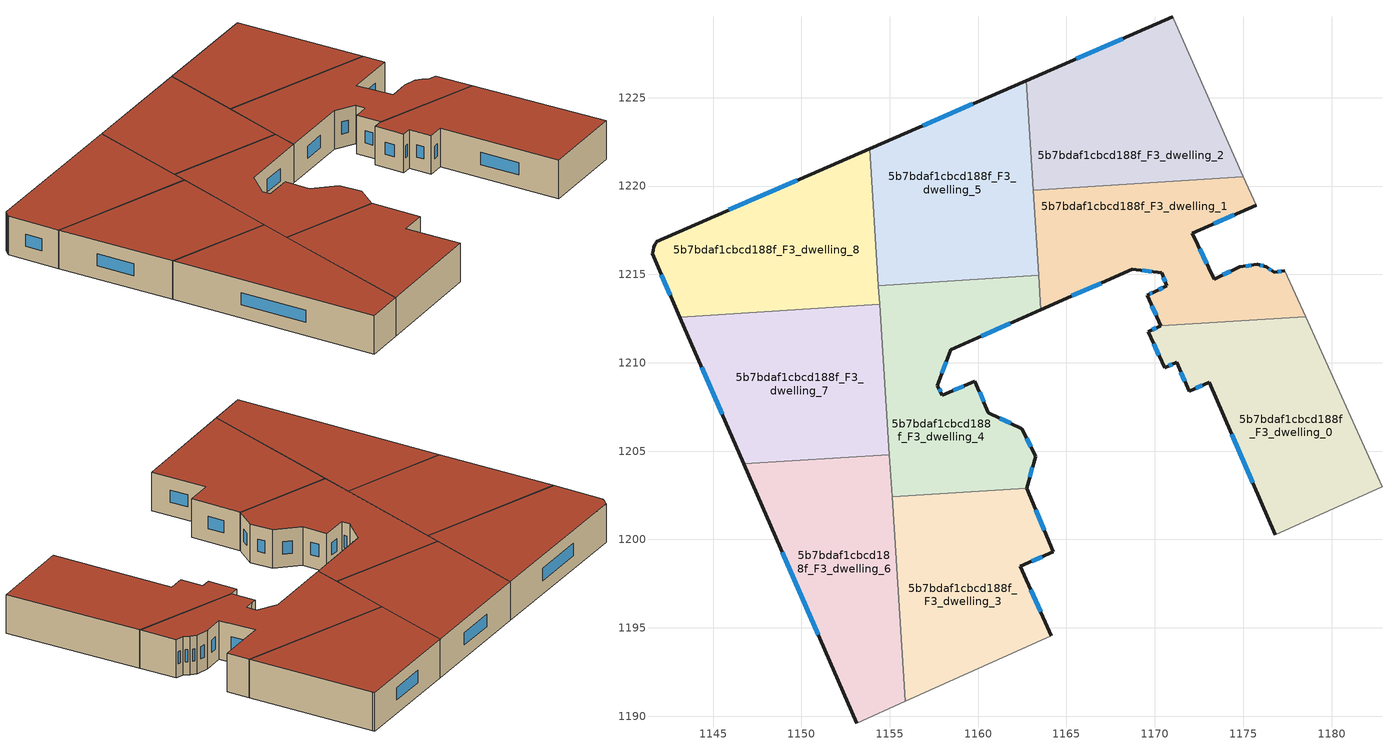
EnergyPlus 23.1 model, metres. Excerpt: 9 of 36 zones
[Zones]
5b7bdaf1cbcd188f_F3_dwelling_0
 floor to 5b7bdaf1cbcd188f_F2_dwelling_0 (EU_floor_Construction): 1178.53,1212.61 1182.85,1202.98 1176.82,1200.26 1173.07,1208.9 1171.93,1208.4 1171.23,1210.02 1170.55,1209.71 1169.62,1211.77 1170.33,1212.08 z9
 wall outside (EU_wall_Construction): 1170.33,1212.08 1169.62,1211.77 1170.55,1209.71 1171.23,1210.02 1171.93,1208.4 1173.07,1208.9 1176.82,1200.26 z9:12
 wall to 5b7bdaf1cbcd188f_F3_dwelling_1 (EU_wall_Construction): 1178.53,1212.61 1170.33,1212.08 z9:12
 wall adiabatic (EU_wall_Construction): 1176.82,1200.26 1182.85,1202.98 1178.53,1212.61 z9:12
 window (EU_Window_Construction): 1172.32,1208.57 1172.69,1208.73 / 1171.47,1209.47 1171.69,1208.95 / 1170.78,1209.82 1171,1209.92 / 1169.94,1211.07 1170.23,1210.41 / 1170.09,1211.98 1169.86,1211.87 / 1174.35,1205.96 1175.55,1203.2 z10.02:10.98
 roof outside (EU_roof_Construction): 1182.85,1202.98 1178.53,1212.61 1170.33,1212.08 1169.62,1211.77 1170.55,1209.71 1171.23,1210.02 1171.93,1208.4 1173.07,1208.9 1176.82,1200.26 z12
5b7bdaf1cbcd188f_F3_dwelling_1
 floor to 5b7bdaf1cbcd188f_F2_dwelling_1 (EU_floor_Construction): 1175.73,1218.9 1172.12,1217.33 1173.35,1214.73 1174.8,1215.43 1175.81,1215.56 1176.3,1215.43 1176.74,1215.13 1177.35,1215.22 1178.53,1212.61 1170.33,1212.08 1169.57,1213.83 1169.98,1214.02 1170.67,1214.34 1170.4,1215.09 1168.72,1215.29 1163.55,1213 1163.12,1219.76 1175.01,1220.53 z9
 wall outside (EU_wall_Construction): 1177.35,1215.22 1176.74,1215.13 1176.3,1215.43 1175.81,1215.56 1174.8,1215.43 1173.35,1214.73 1172.12,1217.33 1175.73,1218.9 / 1163.55,1213 1168.72,1215.29 1170.4,1215.09 1170.67,1214.34 1169.98,1214.02 1169.57,1213.83 1170.33,1212.08 z9:12
 wall adiabatic (EU_wall_Construction): 1178.53,1212.61 1177.35,1215.22 / 1175.73,1218.9 1175.01,1220.53 z9:12
 wall to 5b7bdaf1cbcd188f_F3_dwelling_2 (EU_wall_Construction): 1175.01,1220.53 1163.12,1219.76 z9:12
 wall to 5b7bdaf1cbcd188f_F3_dwelling_5 (EU_wall_Construction): 1163.12,1219.76 1163.43,1214.95 z9:12
 wall to 5b7bdaf1cbcd188f_F3_dwelling_4 (EU_wall_Construction): 1163.43,1214.95 1163.55,1213 z9:12
 window (EU_Window_Construction): 1174.31,1215.19 1173.84,1214.97 / 1175.46,1215.52 1175.14,1215.47 / 1176.13,1215.48 1175.97,1215.52 / 1176.59,1215.23 1176.45,1215.33 / 1177.15,1215.19 1176.95,1215.16 / 1169.83,1213.23 1170.07,1212.68 / 1169.84,1213.96 1169.71,1213.89 / 1170.44,1214.23 1170.22,1214.13 / 1170.49,1214.84 1170.58,1214.6 / 1169.29,1215.22 1169.83,1215.16 / 1165.31,1213.78 1166.96,1214.51 / 1173.35,1217.86 1174.5,1218.37 / 1172.93,1215.61 1172.54,1216.45 z10.02:10.98
 roof outside (EU_roof_Construction): 1178.53,1212.61 1177.35,1215.22 1176.74,1215.13 1176.3,1215.43 1175.81,1215.56 1174.8,1215.43 1173.35,1214.73 1172.12,1217.33 1175.73,1218.9 1175.01,1220.53 1163.12,1219.76 1163.55,1213 1168.72,1215.29 1170.4,1215.09 1170.67,1214.34 1169.98,1214.02 1169.57,1213.83 1170.33,1212.08 z12
5b7bdaf1cbcd188f_F3_dwelling_2
 floor to 5b7bdaf1cbcd188f_F2_dwelling_2 (EU_floor_Construction): 1171.08,1229.45 1175.01,1220.53 1163.12,1219.76 1162.72,1225.97 1171.01,1229.58 z9
 wall outside (EU_wall_Construction): 1171.01,1229.58 1162.72,1225.97 z9:12
 wall adiabatic (EU_wall_Construction): 1175.01,1220.53 1171.08,1229.45 1171.01,1229.58 z9:12
 wall to 5b7bdaf1cbcd188f_F3_dwelling_5 (EU_wall_Construction): 1162.72,1225.97 1163.12,1219.76 z9:12
 window (EU_Window_Construction): 1168.19,1228.35 1165.54,1227.2 z10.02:10.98
 roof outside (EU_roof_Construction): 1175.01,1220.53 1171.08,1229.45 1171.01,1229.58 1162.72,1225.97 1163.12,1219.76 z12
5b7bdaf1cbcd188f_F3_dwelling_3
 floor to 5b7bdaf1cbcd188f_F2_dwelling_3 (EU_floor_Construction): 1162.74,1202.9 1164.26,1199.3 1162.4,1198.49 1164.14,1194.56 1155.87,1190.84 1155.13,1202.41 z9
 wall outside (EU_wall_Construction): 1164.14,1194.56 1162.4,1198.49 1164.26,1199.3 1162.74,1202.9 z9:12
 wall adiabatic (EU_wall_Construction): 1155.87,1190.84 1164.14,1194.56 z9:12
 wall to 5b7bdaf1cbcd188f_F3_dwelling_4 (EU_wall_Construction): 1162.74,1202.9 1155.13,1202.41 z9:12
 wall to 5b7bdaf1cbcd188f_F3_dwelling_6 (EU_wall_Construction): 1155.13,1202.41 1155.87,1190.84 z9:12
 window (EU_Window_Construction): 1163.74,1200.53 1163.26,1201.68 / 1163.03,1198.77 1163.63,1199.03 / 1163.55,1195.9 1162.99,1197.16 z10.02:10.98
 roof outside (EU_roof_Construction): 1164.14,1194.56 1162.4,1198.49 1164.26,1199.3 1162.74,1202.9 1155.13,1202.41 1155.87,1190.84 z12
5b7bdaf1cbcd188f_F3_dwelling_4
 floor to 5b7bdaf1cbcd188f_F2_dwelling_4 (EU_floor_Construction): 1163.43,1214.95 1163.55,1213 1158.44,1210.74 1157.7,1208.71 1157.97,1208.16 1159.82,1208.96 1160.58,1207.18 1162.48,1206.26 1163.25,1204.71 1162.74,1202.9 1155.13,1202.41 1154.36,1214.37 z9
 wall outside (EU_wall_Construction): 1162.74,1202.9 1163.25,1204.71 1162.48,1206.26 1160.58,1207.18 1159.82,1208.96 1157.97,1208.16 1157.7,1208.71 1158.44,1210.74 1163.55,1213 z9:12
 wall to 5b7bdaf1cbcd188f_F3_dwelling_5 (EU_wall_Construction): 1163.43,1214.95 1154.36,1214.37 z9:12
 wall to 5b7bdaf1cbcd188f_F3_dwelling_7 (EU_wall_Construction): 1154.43,1213.3 1154.97,1204.8 z9:12
 wall to 5b7bdaf1cbcd188f_F3_dwelling_6 (EU_wall_Construction): 1154.97,1204.8 1155.13,1202.41 z9:12
 wall to 5b7bdaf1cbcd188f_F3_dwelling_8 (EU_wall_Construction): 1154.36,1214.37 1154.43,1213.3 z9:12
 window (EU_Window_Construction): 1160.18,1211.51 1161.81,1212.23 / 1157.95,1209.4 1158.19,1210.05 / 1157.88,1208.35 1157.79,1208.52 / 1159.19,1208.68 1158.6,1208.43 / 1160.32,1207.79 1160.08,1208.35 / 1161.83,1206.58 1161.23,1206.87 / 1162.99,1205.24 1162.74,1205.73 / 1162.91,1203.51 1163.07,1204.09 z10.02:10.98
 roof outside (EU_roof_Construction): 1162.74,1202.9 1163.25,1204.71 1162.48,1206.26 1160.58,1207.18 1159.82,1208.96 1157.97,1208.16 1157.7,1208.71 1158.44,1210.74 1163.55,1213 1163.43,1214.95 1154.36,1214.37 1155.13,1202.41 z12
5b7bdaf1cbcd188f_F3_dwelling_5
 floor to 5b7bdaf1cbcd188f_F2_dwelling_5 (EU_floor_Construction): 1162.72,1225.97 1163.43,1214.95 1154.36,1214.37 1153.86,1222.11 z9
 wall outside (EU_wall_Construction): 1162.72,1225.97 1153.86,1222.11 z9:12
 wall to 5b7bdaf1cbcd188f_F3_dwelling_8 (EU_wall_Construction): 1153.86,1222.11 1154.36,1214.37 z9:12
 window (EU_Window_Construction): 1159.7,1224.66 1156.88,1223.42 z10.02:10.98
 roof outside (EU_roof_Construction): 1163.43,1214.95 1162.72,1225.97 1153.86,1222.11 1154.36,1214.37 z12
5b7bdaf1cbcd188f_F3_dwelling_6
 floor to 5b7bdaf1cbcd188f_F2_dwelling_6 (EU_floor_Construction): 1154.97,1204.8 1155.87,1190.84 1153.12,1189.6 1146.74,1204.27 z9
 wall outside (EU_wall_Construction): 1146.74,1204.27 1153.12,1189.6 z9:12
 wall adiabatic (EU_wall_Construction): 1153.12,1189.6 1155.87,1190.84 z9:12
 wall to 5b7bdaf1cbcd188f_F3_dwelling_7 (EU_wall_Construction): 1154.97,1204.8 1146.74,1204.27 z9:12
 window (EU_Window_Construction): 1148.91,1199.28 1150.95,1194.59 z10.02:10.98
 roof outside (EU_roof_Construction): 1155.87,1190.84 1154.97,1204.8 1146.74,1204.27 1153.12,1189.6 z12
5b7bdaf1cbcd188f_F3_dwelling_7
 floor to 5b7bdaf1cbcd188f_F2_dwelling_7 (EU_floor_Construction): 1154.43,1213.3 1154.97,1204.8 1146.74,1204.27 1143.12,1212.57 z9
 wall outside (EU_wall_Construction): 1143.12,1212.57 1146.74,1204.27 z9:12
 wall to 5b7bdaf1cbcd188f_F3_dwelling_8 (EU_wall_Construction): 1154.43,1213.3 1143.12,1212.57 z9:12
 window (EU_Window_Construction): 1144.35,1209.75 1145.51,1207.1 z10.02:10.98
 roof outside (EU_roof_Construction): 1154.97,1204.8 1154.43,1213.3 1143.12,1212.57 1146.74,1204.27 z12
5b7bdaf1cbcd188f_F3_dwelling_8
 floor to 5b7bdaf1cbcd188f_F2_dwelling_8 (EU_floor_Construction): 1153.86,1222.11 1154.43,1213.3 1143.12,1212.57 1141.54,1216.2 1141.58,1216.22 1141.6,1216.38 1141.64,1216.53 1141.7,1216.67 1141.79,1216.8 1141.79,1216.86 z9
 wall outside (EU_wall_Construction): 1153.86,1222.11 1141.79,1216.86 1141.79,1216.8 1141.7,1216.67 1141.64,1216.53 1141.6,1216.38 1141.58,1216.22 1141.54,1216.2 1143.12,1212.57 z9:12
 window (EU_Window_Construction): 1149.75,1220.32 1145.9,1218.65 / 1142.08,1214.97 1142.58,1213.81 z10.02:10.98
 roof outside (EU_roof_Construction): 1154.43,1213.3 1153.86,1222.11 1141.79,1216.86 1141.79,1216.8 1141.7,1216.67 1141.64,1216.53 1141.6,1216.38 1141.58,1216.22 1141.54,1216.2 1143.12,1212.57 z12
[Building]
EU S2 Campaign: North Axis=0; Terrain=City; Solar Distribution=FullExterior
[Site:Location]
Vienna: Latitude=48; Longitude=16.5; Time Zone=1; Elevation=183
[SizingPeriod:WeatherFileDays]
AnnualSizingPeriod: Begin Month=1; Begin Day of Month=1; End Month=12; End Day of Month=31; Day of Week for Start Day=Monday; Use Weather File Daylight Saving Period=No; Use Weather File Rain and Snow Indicators=No
[MATERIAL]
EU_InternalMass_Material: Roughness=MediumRough; Thickness=0.1; Conductivity=1; Density=1800; Specific Heat=900; Thermal Absorptance=0.9; Solar Absorptance=0.7; Visible Absorptance=0.7
[MATERIAL:NOMASS] Roughness=MediumRough; Thermal Absorptance=0.9; Solar Absorptance=0.7; Visible Absorptance=0.7
Name | Thermal Resistance
EU_wall_NoMass | 0.942466
EU_roof_NoMass | 0.551687
EU_floor_NoMass | 0.66527
[WINDOWMATERIAL:SIMPLEGLAZINGSYSTEM]
EU_Window_SimpleGlazing: UFactor=2.03367; Solar Heat Gain Coefficient=0.65; Visible Transmittance=0.65
[CONSTRUCTION]
EU_wall_Construction: EU_wall_NoMass
EU_roof_Construction: EU_roof_NoMass
EU_floor_Construction: EU_floor_NoMass
EU_Window_Construction: EU_Window_SimpleGlazing
EU_InternalMass_Construction: EU_InternalMass_Material
[ZONE] Type=1; Multiplier=1; Ceiling Height=autocalculate; Floor Area=autocalculate; Part of Total Floor Area=Yes
Name | Volume
5b7bdaf1cbcd188f_F3_dwelling_0 | 250.283
5b7bdaf1cbcd188f_F3_dwelling_1 | 240.905
5b7bdaf1cbcd188f_F3_dwelling_2 | 245.587
5b7bdaf1cbcd188f_F3_dwelling_3 | 242.232
5b7bdaf1cbcd188f_F3_dwelling_4 | 238.301
5b7bdaf1cbcd188f_F3_dwelling_5 | 256.214
5b7bdaf1cbcd188f_F3_dwelling_6 | 245.592
5b7bdaf1cbcd188f_F3_dwelling_7 | 250.191
5b7bdaf1cbcd188f_F3_dwelling_8 | 241.011
[INTERNALMASS] Construction=EU_InternalMass_Construction
Name | Zone or ZoneList | Surface Area
5b7bdaf1cbcd188f_F3_dwelling_0_EU_InternalMass | 5b7bdaf1cbcd188f_F3_dwelling_0 | 83.4276
5b7bdaf1cbcd188f_F3_dwelling_1_EU_InternalMass | 5b7bdaf1cbcd188f_F3_dwelling_1 | 80.3016
5b7bdaf1cbcd188f_F3_dwelling_2_EU_InternalMass | 5b7bdaf1cbcd188f_F3_dwelling_2 | 81.8625
5b7bdaf1cbcd188f_F3_dwelling_3_EU_InternalMass | 5b7bdaf1cbcd188f_F3_dwelling_3 | 80.744
5b7bdaf1cbcd188f_F3_dwelling_4_EU_InternalMass | 5b7bdaf1cbcd188f_F3_dwelling_4 | 79.4331
5b7bdaf1cbcd188f_F3_dwelling_5_EU_InternalMass | 5b7bdaf1cbcd188f_F3_dwelling_5 | 85.4048
5b7bdaf1cbcd188f_F3_dwelling_6_EU_InternalMass | 5b7bdaf1cbcd188f_F3_dwelling_6 | 81.864
5b7bdaf1cbcd188f_F3_dwelling_7_EU_InternalMass | 5b7bdaf1cbcd188f_F3_dwelling_7 | 83.397
5b7bdaf1cbcd188f_F3_dwelling_8_EU_InternalMass | 5b7bdaf1cbcd188f_F3_dwelling_8 | 80.3377
[OTHEREQUIPMENT] Fuel Type=Electricity; Design Level Calculation Method=Watts/Area; Power per Zone Floor Area=1; Fraction Latent=0; Fraction Radiant=0; Fraction Lost=0; Carbon Dioxide Generation Rate=0; EndUse Subcategory=EU_Step8_InternalGains
Name | Zone or ZoneList or Space or SpaceList | Schedule
EU_Step8_InternalGain_5b7bdaf1cbcd188f_F3_dwelling_0_f000 | 5b7bdaf1cbcd188f_F3_dwelling_0 | EU_Step8_GainSchedule_5b7bdaf1cbcd188f_F3_dwelling_0_f000
EU_Step8_InternalGain_5b7bdaf1cbcd188f_F3_dwelling_1_f000 | 5b7bdaf1cbcd188f_F3_dwelling_1 | EU_Step8_GainSchedule_5b7bdaf1cbcd188f_F3_dwelling_1_f000
EU_Step8_InternalGain_5b7bdaf1cbcd188f_F3_dwelling_2_f000 | 5b7bdaf1cbcd188f_F3_dwelling_2 | EU_Step8_GainSchedule_5b7bdaf1cbcd188f_F3_dwelling_2_f000
EU_Step8_InternalGain_5b7bdaf1cbcd188f_F3_dwelling_3_f000 | 5b7bdaf1cbcd188f_F3_dwelling_3 | EU_Step8_GainSchedule_5b7bdaf1cbcd188f_F3_dwelling_3_f000
EU_Step8_InternalGain_5b7bdaf1cbcd188f_F3_dwelling_4_f000 | 5b7bdaf1cbcd188f_F3_dwelling_4 | EU_Step8_GainSchedule_5b7bdaf1cbcd188f_F3_dwelling_4_f000
EU_Step8_InternalGain_5b7bdaf1cbcd188f_F3_dwelling_5_f000 | 5b7bdaf1cbcd188f_F3_dwelling_5 | EU_Step8_GainSchedule_5b7bdaf1cbcd188f_F3_dwelling_5_f000
EU_Step8_InternalGain_5b7bdaf1cbcd188f_F3_dwelling_6_f000 | 5b7bdaf1cbcd188f_F3_dwelling_6 | EU_Step8_GainSchedule_5b7bdaf1cbcd188f_F3_dwelling_6_f000
EU_Step8_InternalGain_5b7bdaf1cbcd188f_F3_dwelling_7_f000 | 5b7bdaf1cbcd188f_F3_dwelling_7 | EU_Step8_GainSchedule_5b7bdaf1cbcd188f_F3_dwelling_7_f000
EU_Step8_InternalGain_5b7bdaf1cbcd188f_F3_dwelling_8_f000 | 5b7bdaf1cbcd188f_F3_dwelling_8 | EU_Step8_GainSchedule_5b7bdaf1cbcd188f_F3_dwelling_8_f000
[ZONEVENTILATION:DESIGNFLOWRATE] Schedule=EU_AlwaysOn; Design Flow Rate Calculation Method=AirChanges/Hour; Air Changes per Hour=0.530523; Ventilation Type=Natural; Fan Pressure Rise=0; Fan Total Efficiency=1; Constant Term Coefficient=1; Temperature Term Coefficient=0; Velocity Term Coefficient=0; Velocity Squared Term Coefficient=0; Minimum Indoor Temperature=-100; Maximum Indoor Temperature=100; Delta Temperature=-100; Minimum Outdoor Temperature=-100; Maximum Outdoor Temperature=100; Maximum Wind Speed=40
Name | Zone or ZoneList or Space or SpaceList
EU_ConstantAir_5b7bdaf1cbcd188f_F3_dwelling_0 | 5b7bdaf1cbcd188f_F3_dwelling_0
EU_ConstantAir_5b7bdaf1cbcd188f_F3_dwelling_1 | 5b7bdaf1cbcd188f_F3_dwelling_1
EU_ConstantAir_5b7bdaf1cbcd188f_F3_dwelling_2 | 5b7bdaf1cbcd188f_F3_dwelling_2
EU_ConstantAir_5b7bdaf1cbcd188f_F3_dwelling_3 | 5b7bdaf1cbcd188f_F3_dwelling_3
EU_ConstantAir_5b7bdaf1cbcd188f_F3_dwelling_4 | 5b7bdaf1cbcd188f_F3_dwelling_4
EU_ConstantAir_5b7bdaf1cbcd188f_F3_dwelling_5 | 5b7bdaf1cbcd188f_F3_dwelling_5
EU_ConstantAir_5b7bdaf1cbcd188f_F3_dwelling_6 | 5b7bdaf1cbcd188f_F3_dwelling_6
EU_ConstantAir_5b7bdaf1cbcd188f_F3_dwelling_7 | 5b7bdaf1cbcd188f_F3_dwelling_7
EU_ConstantAir_5b7bdaf1cbcd188f_F3_dwelling_8 | 5b7bdaf1cbcd188f_F3_dwelling_8
[HVACTEMPLATE:THERMOSTAT] Constant Heating Setpoint=20; Constant Cooling Setpoint=50
EU_HeatOnly_5b7bdaf1cbcd188f_F0_dwelling_0; EU_HeatOnly_5b7bdaf1cbcd188f_F0_dwelling_1; EU_HeatOnly_5b7bdaf1cbcd188f_F0_dwelling_2; EU_HeatOnly_5b7bdaf1cbcd188f_F0_dwelling_3; EU_HeatOnly_5b7bdaf1cbcd188f_F0_dwelling_4; EU_HeatOnly_5b7bdaf1cbcd188f_F0_dwelling_5; EU_HeatOnly_5b7bdaf1cbcd188f_F0_dwelling_6; EU_HeatOnly_5b7bdaf1cbcd188f_F0_dwelling_7; EU_HeatOnly_5b7bdaf1cbcd188f_F0_dwelling_8; EU_HeatOnly_5b7bdaf1cbcd188f_F1_dwelling_0; EU_HeatOnly_5b7bdaf1cbcd188f_F1_dwelling_1; EU_HeatOnly_5b7bdaf1cbcd188f_F1_dwelling_2; EU_HeatOnly_5b7bdaf1cbcd188f_F1_dwelling_3; EU_HeatOnly_5b7bdaf1cbcd188f_F1_dwelling_4; EU_HeatOnly_5b7bdaf1cbcd188f_F1_dwelling_5; EU_HeatOnly_5b7bdaf1cbcd188f_F1_dwelling_6; EU_HeatOnly_5b7bdaf1cbcd188f_F1_dwelling_7; EU_HeatOnly_5b7bdaf1cbcd188f_F1_dwelling_8; EU_HeatOnly_5b7bdaf1cbcd188f_F2_dwelling_0; EU_HeatOnly_5b7bdaf1cbcd188f_F2_dwelling_1; EU_HeatOnly_5b7bdaf1cbcd188f_F2_dwelling_2; EU_HeatOnly_5b7bdaf1cbcd188f_F2_dwelling_3; EU_HeatOnly_5b7bdaf1cbcd188f_F2_dwelling_4; EU_HeatOnly_5b7bdaf1cbcd188f_F2_dwelling_5; EU_HeatOnly_5b7bdaf1cbcd188f_F2_dwelling_6; EU_HeatOnly_5b7bdaf1cbcd188f_F2_dwelling_7; EU_HeatOnly_5b7bdaf1cbcd188f_F2_dwelling_8; EU_HeatOnly_5b7bdaf1cbcd188f_F3_dwelling_0; EU_HeatOnly_5b7bdaf1cbcd188f_F3_dwelling_1; EU_HeatOnly_5b7bdaf1cbcd188f_F3_dwelling_2; EU_HeatOnly_5b7bdaf1cbcd188f_F3_dwelling_3; EU_HeatOnly_5b7bdaf1cbcd188f_F3_dwelling_4; EU_HeatOnly_5b7bdaf1cbcd188f_F3_dwelling_5; EU_HeatOnly_5b7bdaf1cbcd188f_F3_dwelling_6; EU_HeatOnly_5b7bdaf1cbcd188f_F3_dwelling_7; EU_HeatOnly_5b7bdaf1cbcd188f_F3_dwelling_8
[HVACTEMPLATE:ZONE:IDEALLOADSAIRSYSTEM] System Availability Schedule=EU_AlwaysOn; Maximum Heating Supply Air Temperature=50; Minimum Cooling Supply Air Temperature=13; Maximum Heating Supply Air Humidity Ratio=0.0156; Minimum Cooling Supply Air Humidity Ratio=0.0077; Heating Limit=NoLimit; Cooling Limit=NoLimit; Heating Availability Schedule=EU_AlwaysOn; Cooling Availability Schedule=EU_CoolingOff; Dehumidification Control Type=ConstantSensibleHeatRatio; Cooling Sensible Heat Ratio=0.7; Dehumidification Setpoint=60; Humidification Control Type=None; Humidification Setpoint=30; Outdoor Air Method=None; Outdoor Air Flow Rate per Person=0.00944; Outdoor Air Flow Rate per Zone Floor Area=0; Outdoor Air Flow Rate per Zone=0; Demand Controlled Ventilation Type=None; Outdoor Air Economizer Type=NoEconomizer; Heat Recovery Type=None; Sensible Heat Recovery Effectiveness=0.7; Latent Heat Recovery Effectiveness=0.65
Name | Template Thermostat
5b7bdaf1cbcd188f_F3_dwelling_0 | EU_HeatOnly_5b7bdaf1cbcd188f_F3_dwelling_0
5b7bdaf1cbcd188f_F3_dwelling_1 | EU_HeatOnly_5b7bdaf1cbcd188f_F3_dwelling_1
5b7bdaf1cbcd188f_F3_dwelling_2 | EU_HeatOnly_5b7bdaf1cbcd188f_F3_dwelling_2
5b7bdaf1cbcd188f_F3_dwelling_3 | EU_HeatOnly_5b7bdaf1cbcd188f_F3_dwelling_3
5b7bdaf1cbcd188f_F3_dwelling_4 | EU_HeatOnly_5b7bdaf1cbcd188f_F3_dwelling_4
5b7bdaf1cbcd188f_F3_dwelling_5 | EU_HeatOnly_5b7bdaf1cbcd188f_F3_dwelling_5
5b7bdaf1cbcd188f_F3_dwelling_6 | EU_HeatOnly_5b7bdaf1cbcd188f_F3_dwelling_6
5b7bdaf1cbcd188f_F3_dwelling_7 | EU_HeatOnly_5b7bdaf1cbcd188f_F3_dwelling_7
5b7bdaf1cbcd188f_F3_dwelling_8 | EU_HeatOnly_5b7bdaf1cbcd188f_F3_dwelling_8
[SIZING:ZONE] Zone Cooling Design Supply Air Temperature Input Method=SupplyAirTemperature; Zone Cooling Design Supply Air Temperature=13; Zone Heating Design Supply Air Temperature Input Method=SupplyAirTemperature; Zone Heating Design Supply Air Temperature=50; Zone Cooling Design Supply Air Humidity Ratio=0.008; Zone Heating Design Supply Air Humidity Ratio=0.008; Cooling Design Air Flow Method=DesignDay; Cooling Design Air Flow Rate=0; Cooling Minimum Air Flow per Zone Floor Area=0.000762; Cooling Minimum Air Flow=0; Cooling Minimum Air Flow Fraction=0.2; Heating Design Air Flow Method=DesignDay; Heating Design Air Flow Rate=0; Heating Maximum Air Flow per Zone Floor Area=0.002032; Heating Maximum Air Flow=0.141576; Heating Maximum Air Flow Fraction=0.3; Account for Dedicated Outdoor Air System=No; Dedicated Outdoor Air System Control Strategy=NeutralSupplyAir; Dedicated Outdoor Air Low Setpoint Temperature for Design=autosize; Dedicated Outdoor Air High Setpoint Temperature for Design=autosize; Zone Load Sizing Method=Sensible Load Only No Latent Load; Zone Latent Cooling Design Supply Air Humidity Ratio Input Method=HumidityRatioDifference; Zone Cooling Design Supply Air Humidity Ratio Difference=0.005; Zone Latent Heating Design Supply Air Humidity Ratio Input Method=HumidityRatioDifference; Zone Humidification Design Supply Air Humidity Ratio Difference=0.005
5b7bdaf1cbcd188f_F3_dwelling_0; 5b7bdaf1cbcd188f_F3_dwelling_1; 5b7bdaf1cbcd188f_F3_dwelling_2; 5b7bdaf1cbcd188f_F3_dwelling_3; 5b7bdaf1cbcd188f_F3_dwelling_4; 5b7bdaf1cbcd188f_F3_dwelling_5; 5b7bdaf1cbcd188f_F3_dwelling_6; 5b7bdaf1cbcd188f_F3_dwelling_7; 5b7bdaf1cbcd188f_F3_dwelling_8
[SCHEDULE:CONSTANT]
Name | Hourly Value
EU_AlwaysOn | 1
EU_CoolingOff | 0
[SCHEDULE:FILE] Column Number=1; Rows to Skip at Top=0; Number of Hours of Data=8760; Column Separator=Comma; Interpolate to Timestep=No; Minutes per Item=60; Adjust Schedule for Daylight Savings=Yes
Name | File
EU_Step8_GainSchedule_5b7bdaf1cbcd188f_F3_dwelling_0_f000 | ../../schedules/5b7bdaf1cbcd188f/5b7bdaf1cbcd188f_F3_dwelling_0_f000_gain.csv
EU_Step8_GainSchedule_5b7bdaf1cbcd188f_F3_dwelling_1_f000 | ../../schedules/5b7bdaf1cbcd188f/5b7bdaf1cbcd188f_F3_dwelling_1_f000_gain.csv
EU_Step8_GainSchedule_5b7bdaf1cbcd188f_F3_dwelling_2_f000 | ../../schedules/5b7bdaf1cbcd188f/5b7bdaf1cbcd188f_F3_dwelling_2_f000_gain.csv
EU_Step8_GainSchedule_5b7bdaf1cbcd188f_F3_dwelling_3_f000 | ../../schedules/5b7bdaf1cbcd188f/5b7bdaf1cbcd188f_F3_dwelling_3_f000_gain.csv
EU_Step8_GainSchedule_5b7bdaf1cbcd188f_F3_dwelling_4_f000 | ../../schedules/5b7bdaf1cbcd188f/5b7bdaf1cbcd188f_F3_dwelling_4_f000_gain.csv
EU_Step8_GainSchedule_5b7bdaf1cbcd188f_F3_dwelling_5_f000 | ../../schedules/5b7bdaf1cbcd188f/5b7bdaf1cbcd188f_F3_dwelling_5_f000_gain.csv
EU_Step8_GainSchedule_5b7bdaf1cbcd188f_F3_dwelling_6_f000 | ../../schedules/5b7bdaf1cbcd188f/5b7bdaf1cbcd188f_F3_dwelling_6_f000_gain.csv
EU_Step8_GainSchedule_5b7bdaf1cbcd188f_F3_dwelling_7_f000 | ../../schedules/5b7bdaf1cbcd188f/5b7bdaf1cbcd188f_F3_dwelling_7_f000_gain.csv
EU_Step8_GainSchedule_5b7bdaf1cbcd188f_F3_dwelling_8_f000 | ../../schedules/5b7bdaf1cbcd188f/5b7bdaf1cbcd188f_F3_dwelling_8_f000_gain.csv
